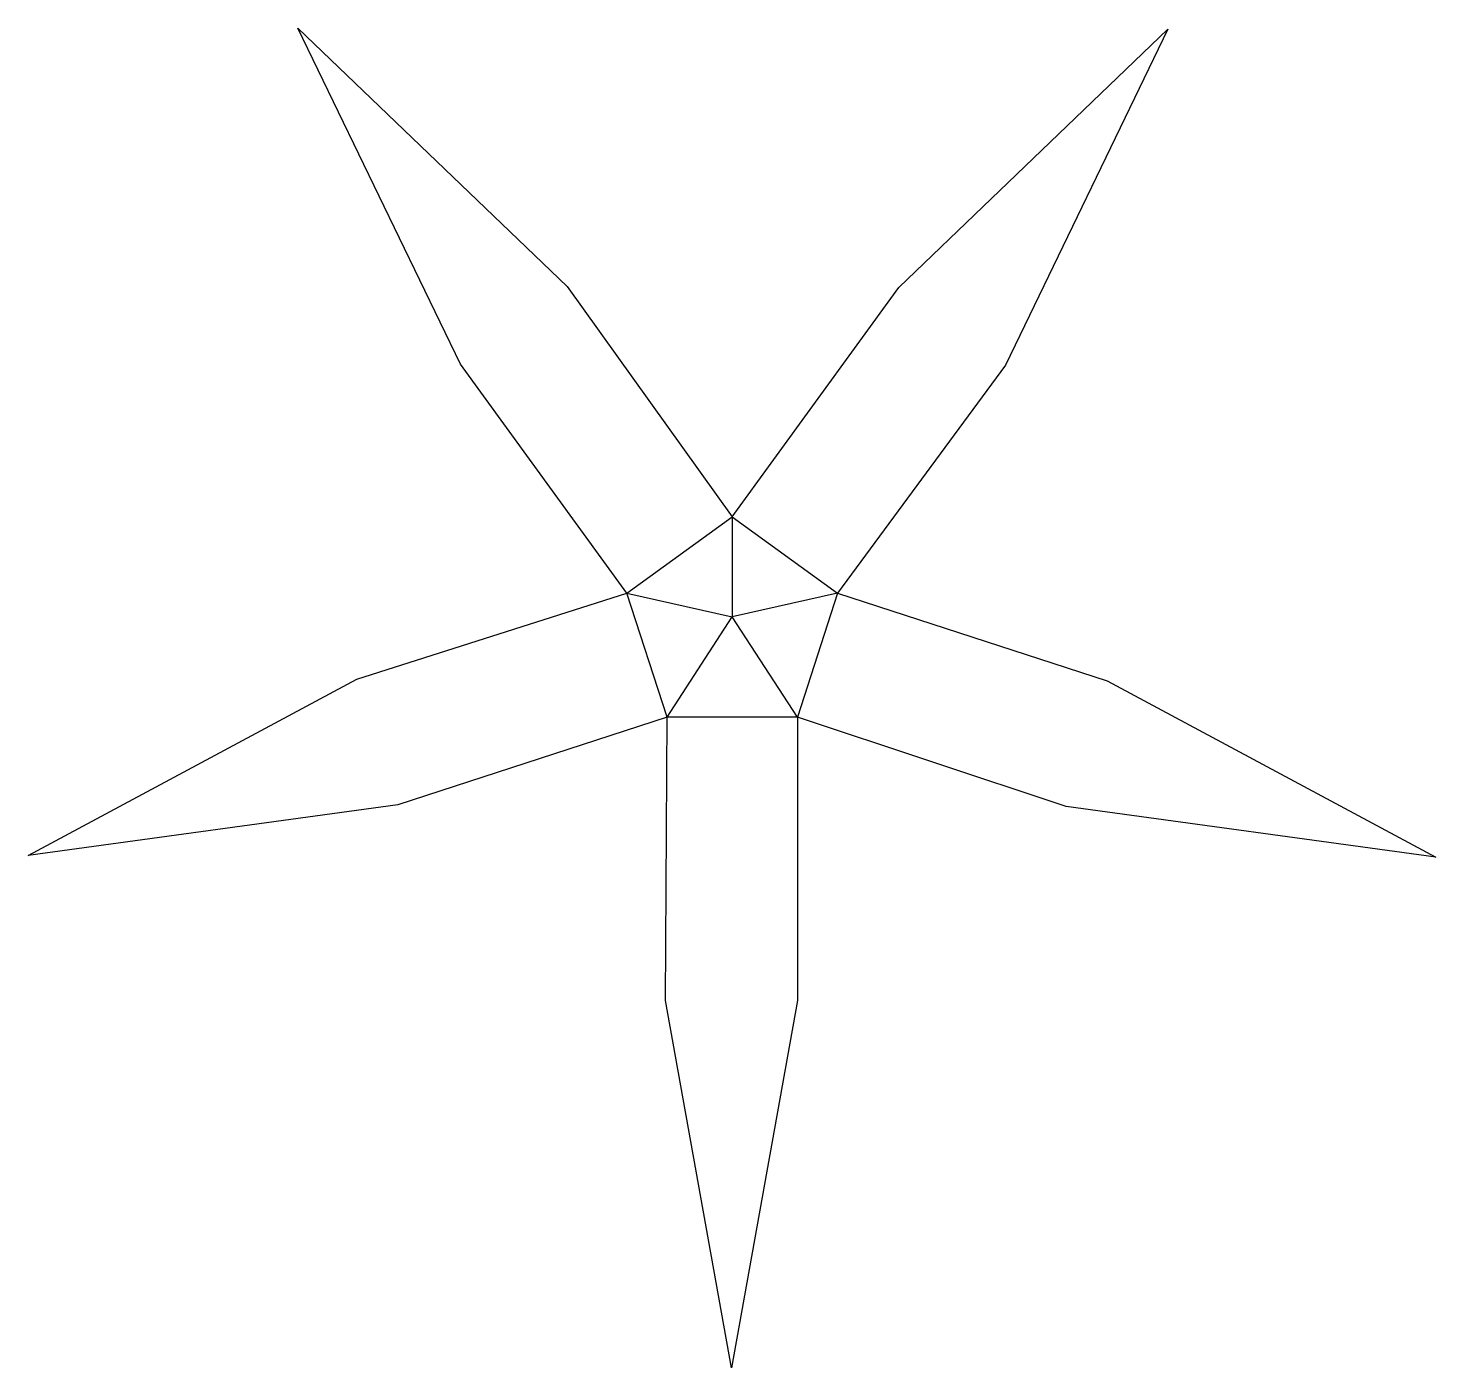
# Model space of a CAD drawing. Extents: x -2.9 to 2.9, y -3.09 to 2.42.
import ezdxf

# ---------------------------------------------------------------- set-up
doc = ezdxf.new("R2010")
doc.units = 0

msp = doc.modelspace()

# ---------------------------------------------------------------- linework, layer by layer
for p, q in [((-1.1191, 1.0407), (-1.7873, 2.4226)), ((-1.7873, 2.4226), (-0.6795, 1.36)), ((0.6854, 1.3558), (1.7931, 2.4184)), ((1.7931, 2.4184), (1.1249, 1.0365)), ((-0.6795, 1.36), (0, 0.4125)), ((0, 0.4125), (0.6854, 1.3558)), ((-0.4337, 0.0974), (-1.1191, 1.0407)), ((1.1249, 1.0365), (0.4337, 0.0974)), ((-0.4337, 0.0974), (0, 0.4125)), ((0, 0.4125), (0, 0)), ((0, 0.4125), (0.4337, 0.0974)), ((0, 0.4125), (0, 0.4125)), ((0, 0.4125), (0, 0.4125)), ((-1.5449, -0.2561), (-0.4337, 0.0974)), ((-0.4337, 0.0974), (0, 0)), ((-0.2681, -0.4125), (-0.4337, 0.0974)), ((0.4337, 0.0974), (0, 0)), ((0.4337, 0.0974), (0.2681, -0.4125)), ((0.4337, 0.0974), (1.5427, -0.2629)), ((-0.2681, -0.4125), (0, 0)), ((0.2681, -0.4125), (0, 0)), ((-2.8978, -0.9813), (-1.5449, -0.2561)), ((1.5427, -0.2629), (2.8955, -0.9881)), ((-0.2681, -0.4125), (-1.377, -0.7728)), ((-0.2753, -1.5785), (-0.2681, -0.4125)), ((0.2681, -0.4125), (-0.2681, -0.4125)), ((1.3748, -0.7797), (0.2681, -0.4125)), ((0.2681, -0.4125), (0.2681, -1.5785)), ((-1.377, -0.7728), (-2.8978, -0.9813)), ((2.8955, -0.9881), (1.3748, -0.7797)), ((-0.0036, -3.0893), (-0.2753, -1.5785)), ((0.2681, -1.5785), (-0.0036, -3.0893))]:
    msp.add_line(p, q)

doc.saveas('drawing.dxf')
